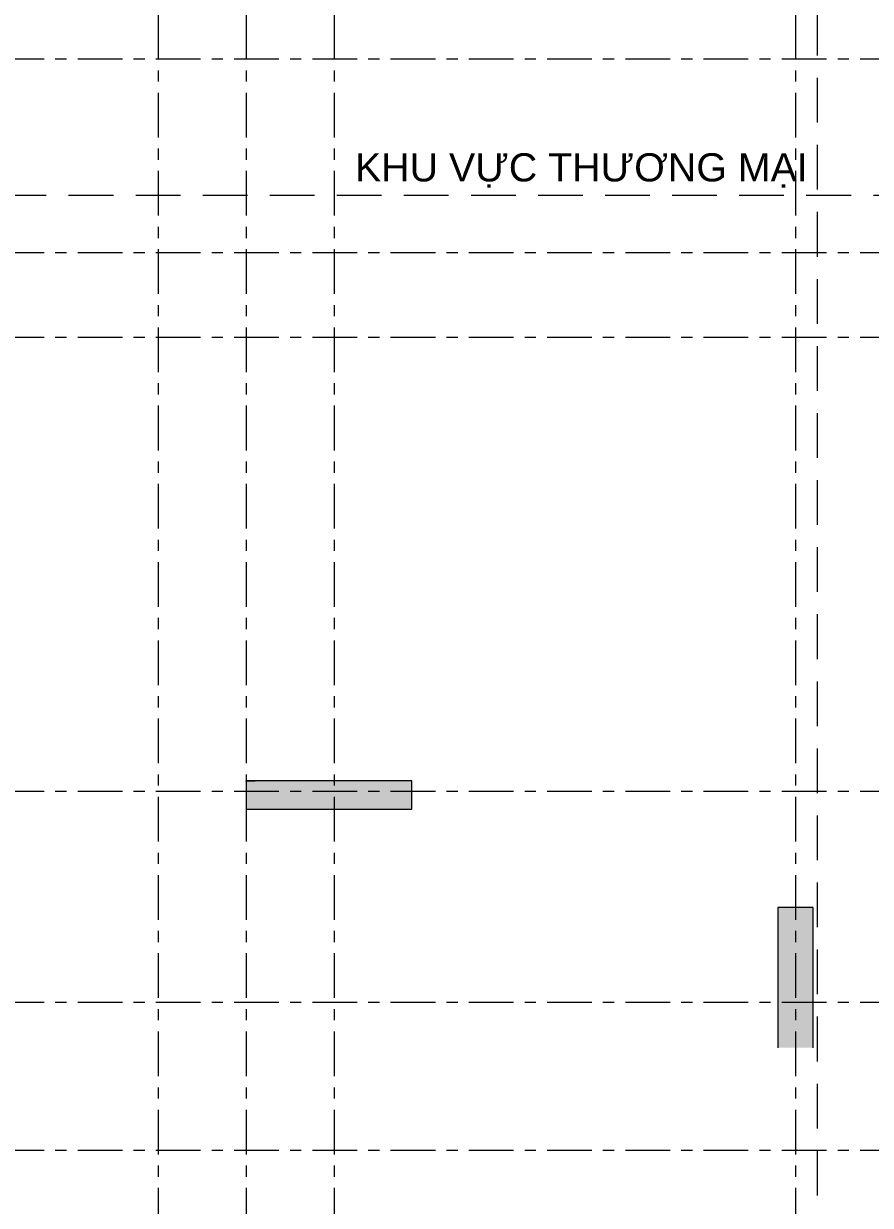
# Model space of a CAD drawing. Header units: millimetres. Extents: x -20201 to 105152, y -11216 to 48206.
# Drawn here: x 6038 to 18064, y 5570 to 22356 of the extents above; entities that cross this region are included whole.
import ezdxf

# ---------------------------------------------------------------- set-up
doc = ezdxf.new("R2010")
doc.units = ezdxf.units.MM
doc.linetypes.add('Grid Line', pattern=[22.225, 12.7, -3.175, 3.175, -3.175])
doc.linetypes.add('HIDDEN2', pattern=[4.7625, 3.175, -1.5875])
for name, color, linetype, lineweight in [('CHU', 181, 'Continuous', 5), ('KI-HIEU-1', 151, 'Continuous', 9), ('NET CAT', 3, 'Continuous', 5), ('NET CATConcrete', 3, 'Continuous', 5), ('TRUC', 225, 'Continuous', 5)]:
    doc.layers.add(name, color=color, linetype=linetype, lineweight=lineweight)
doc.styles.add('Arial_2', font='arial_1.ttf', dxfattribs={"height": 400})

# ---------------------------------------------------------------- blocks, each defined once
blk = doc.blocks.new('ALC1807-ASCENT PLAZA-KET CAU 1_rvt-1-MẶT BẰNG TẦNG 1')
at = {"layer": 'NET CAT'}
for points in [[(11551, 11200), (11551, 11600), (9201, 11600), (9201, 11200), (11180, 11200)], [(17251, 7810), (17251, 9800), (16751, 9800), (16751, 7810)]]:
    blk.add_hatch(color=7, dxfattribs=at).paths.add_polyline_path(points, flags=0)
at = {"layer": 'NET CAT', "color": 90, "lineweight": 13}
for p, q in [((11551, 11600), (9201, 11600)), ((9201, 11600), (9201, 11200)), ((11551, 11200), (11551, 11600)), ((9201, 11200), (11551, 11200)), ((17251, 9800), (16751, 9800)), ((16751, 9800), (16751, 7810)), ((17251, 7810), (17251, 9800))]:
    blk.add_line(p, q, dxfattribs=at)

msp = doc.modelspace()

# ---------------------------------------------------------------- linework, layer by layer
at = {"layer": 'KI-HIEU-1', "linetype": 'HIDDEN2', "ltscale": 200}
for p, q in [((17315.5, -7623.9), (17315.5, 45139.5)), ((-17135.3, 19919), (102085.8, 19919))]:
    msp.add_line(p, q, dxfattribs=at)
at = {"layer": 'NET CATConcrete'}
for p, q in [((9200.5, 11595.7), (9200.5, 11599.9)), ((9200.5, 11599.9), (9325.5, 11599.9))]:
    msp.add_line(p, q, dxfattribs=at)
at = {"layer": 'TRUC', "linetype": 'Grid Line', "ltscale": 50}
for p, q in [((7950.5, 43599.9), (7950.5, -4500.1)), ((9200.5, 43599.9), (9200.5, -7167.6)), ((10450.5, 43599.9), (10450.5, -4500.1)), ((17000.5, 43599.9), (17000.5, -4500.1)), ((43000.5, 21849.9), (-12092.4, 21849.9)), ((43000.5, 19099.9), (-12092.4, 19099.9)), ((43000.5, 17899.9), (-14407, 17899.9)), ((43000.5, 11449.9), (-12092.4, 11449.9)), ((43000.5, 8449.9), (-14407, 8449.9)), ((43000.5, 6349.9), (-12092.4, 6349.9))]:
    msp.add_line(p, q, dxfattribs=at)

# ---------------------------------------------------------------- block references
at = {"lineweight": 5}
msp.add_blockref('ALC1807-ASCENT PLAZA-KET CAU 1_rvt-1-MẶT BẰNG TẦNG 1', (0, 0), dxfattribs=at)

# ---------------------------------------------------------------- texts
at = {"layer": 'CHU', "color": 7, "insert": (10744.3, 20514.9), "char_height": 400, "width": 6627.62, "attachment_point": 1, "line_spacing_factor": 0.936439, "style": 'Arial_2'}
msp.add_mtext('\\pt2540,5080,7620,10160,12700,15240,17780,20320,22860,25400,27940,30480,33020,35560,38100,40640,43180,45720,48260,50800,53340,55880,58420,60960,63500,66040,68580,71120,73660,76200,78740,81280;KHU VỰC THƯƠNG MẠI', dxfattribs=at)

doc.saveas('drawing.dxf')
